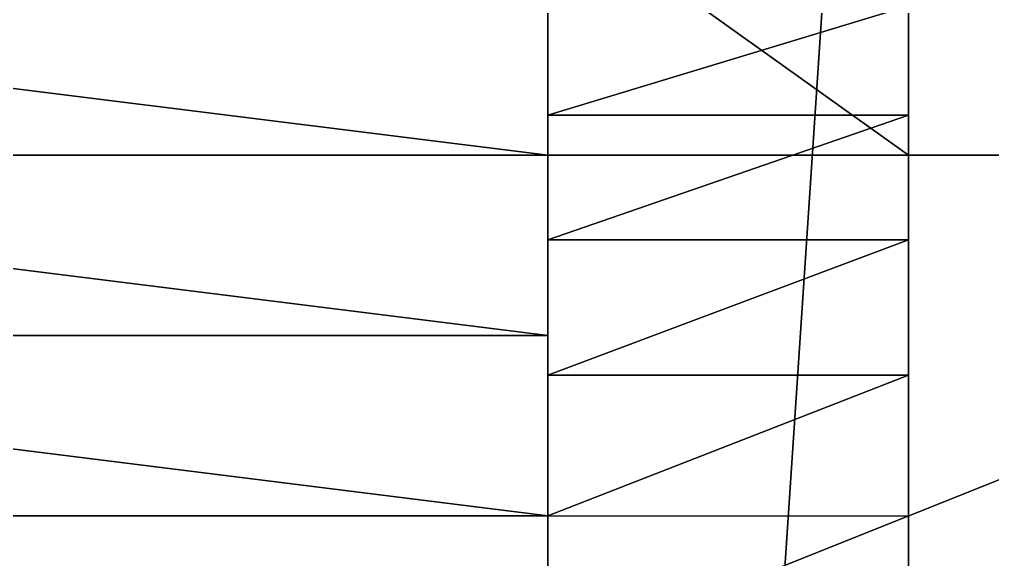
# Model space of a CAD drawing. Header units: metres. Extents: x -124 to 60, y -56 to 44.
# Drawn here: x 5.07 to 10.46, y -12.24 to -9.25 of the extents above; entities that cross this region are included whole.
import ezdxf

# ---------------------------------------------------------------- set-up
doc = ezdxf.new("R2010")
doc.units = ezdxf.units.M

msp = doc.modelspace()

# ---------------------------------------------------------------- linework, layer by layer
for points in [[(60, 44, 20), (10, 44, 20), (10, -56, 20)], [(10, -56, 20), (60, -56, 20), (60, 44, 20)], [(8, -32, 46), (8, 4, 46), (8, 4, 36)], [(8, 4, 36), (8, -32, 36), (8, -32, 46)], [(-4, 0, -10), (10, 0, -10), (10, -10, -10)], [(10, -10, -10), (-4, -10, -10), (-4, 0, -10)], [(4, -10), (4, 0), (15, 0)], [(15, 0), (15, -10), (4, -10)], [(10, 0, -1), (10, -10, -1), (10, -10, -10)], [(10, -10, -10), (10, 0, -10), (10, 0, -1)], [(8, -32, 20), (8, -32, 24), (8, -2, 24)], [(8, -2, 24), (8, -2, 20), (8, -32, 20)], [(8, -32, 24), (10, -32, 24), (10, -2, 24)], [(10, -2, 24), (8, -2, 24), (8, -32, 24)], [(8, -18, 20), (8, -3, 20), (8, -13, 10)], [(8, -18, 32), (8, -18, 36), (8, -8, 36)], [(8, -8, 36), (8, -8, 32), (8, -18, 32)], [(8, -10, 14), (8, -9, 14), (0, -9, 14)], [(0, -9, 14), (0, -10, 14), (8, -10, 14)], [(8, -9.46243, 31.092), (8, -9.52513, 32), (8, -9.17157, 32)], [(8, -9.17157, 32), (8, -9.17157, 30.8284), (8, -9.46243, 31.092)], [(10, -9.17157, 30.8284), (8, -9.17157, 30.8284), (8, -9.77772, 31.3259)], [(8, -9.77772, 31.3259), (10, -9.77772, 31.3259), (10, -9.17157, 30.8284)], [(8, -9.52513, 32), (8, -9.46243, 31.092), (8, -9.77772, 31.3259)], [(8, -9.77772, 31.3259), (8, -9.87868, 32), (8, -9.52513, 32)], [(8, -9.87868, 32), (8, -9.77772, 31.3259), (8, -10.1144, 31.5277)], [(10, -9.77772, 31.3259), (8, -9.77772, 31.3259), (8, -10.4693, 31.6955)], [(8, -10.4693, 31.6955), (10, -10.4693, 31.6955), (10, -9.77772, 31.3259)], [(8, -10.1144, 31.5277), (8, -10.2322, 32), (8, -9.87868, 32)], [(0, -16), (0, -10), (15, -10)], [(15, -10), (15, -16), (0, -16)], [(8, -10, 14), (0, -10, 14), (0, -10, 13)], [(0, -10, 13), (8, -10, 13), (8, -10, 14)], [(8, -11, 13), (8, -10, 13), (0, -10, 13)], [(0, -10, 13), (0, -11, 13), (8, -11, 13)], [(8, -10.2322, 32), (8, -10.1144, 31.5277), (8, -10.4693, 31.6955)], [(8, -10.4693, 31.6955), (8, -10.5858, 32), (8, -10.2322, 32)], [(8, -10.5858, 32), (8, -10.4693, 31.6955), (8, -10.8389, 31.8278)], [(10, -10.4693, 31.6955), (8, -10.4693, 31.6955), (8, -11.2196, 31.9231)], [(8, -11.2196, 31.9231), (10, -11.2196, 31.9231), (10, -10.4693, 31.6955)], [(8, -10.8389, 31.8278), (8, -10.9393, 32), (8, -10.5858, 32)], [(8, -10.9393, 32), (8, -10.8389, 31.8278), (8, -11.2196, 31.9231)], [(8, -11.2196, 31.9231), (8, -11.2929, 32), (8, -10.9393, 32)], [(8, -11, 13), (0, -11, 13), (0, -11, 12)], [(0, -11, 12), (8, -11, 12), (8, -11, 13)], [(8, -12, 12), (8, -11, 12), (0, -11, 12)], [(0, -11, 12), (0, -12, 12), (8, -12, 12)], [(8, -11.2929, 32), (8, -11.2196, 31.9231), (8, -11.6079, 31.9807)], [(10, -11.2196, 31.9231), (8, -11.2196, 31.9231), (8, -12, 32)], [(8, -12, 32), (10, -12, 32), (10, -11.2196, 31.9231)], [(8, -11.6079, 31.9807), (8, -11.6464, 32), (8, -11.2929, 32)], [(8, -11.6464, 32), (8, -11.6079, 31.9807), (8, -12, 32)], [(8, -12, 12), (0, -12, 12), (0, -12, 11)], [(0, -12, 11), (8, -12, 11), (8, -12, 12)], [(8, -13, 11), (8, -12, 11), (0, -12, 11)], [(0, -12, 11), (0, -13, 11), (8, -13, 11)]]:
    msp.add_3dface(points)

doc.saveas('drawing.dxf')
